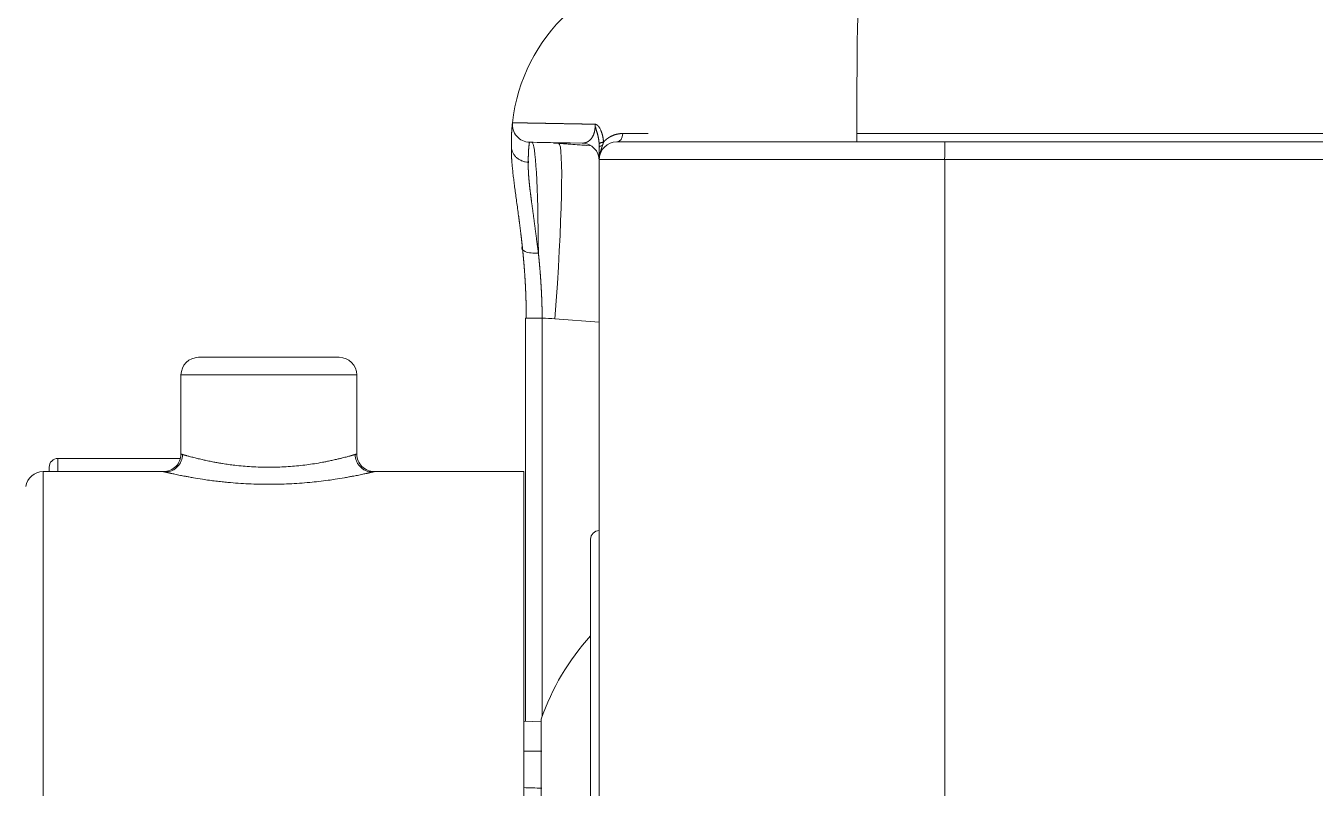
# Model space of a CAD drawing. Extents: x 4791 to 7950, y -873 to 2082.
# Drawn here: x 6591.1 to 6664.5, y 275.4 to 318.7 of the extents above; entities that cross this region are included whole.
import ezdxf

# ---------------------------------------------------------------- set-up
doc = ezdxf.new("R2010")
doc.units = 0
doc.header["$LTSCALE"] = 3
doc.header["$MEASUREMENT"] = 0
doc.layers.add('1', color=7, linetype='CONTINUOUS', true_color=0xffffff)

msp = doc.modelspace()

# ---------------------------------------------------------------- linework, layer by layer
at = {"layer": '1', "color": 7, "linetype": 'Continuous', "lineweight": 13}
for p, q in [((6625.103, 312.588), (6626.54, 312.588)), ((6638.413, 312.588), (6724.77, 312.588)), ((6643.413, 311.111), (6623.762, 311.111)), ((6643.413, 311.111), (6643.413, 233.111)), ((6724.744, 311.111), (6643.413, 311.111)), ((6620.512, 302.087), (6619.565, 302.087)), ((6620.512, 302.087), (6620.512, 279.428)), ((6623.762, 301.86), (6621.237, 302.048)), ((6609.962, 298.861), (6599.962, 298.861)), ((6592.962, 293.361), (6592.962, 294.111)), ((6592.121, 246.861), (6592.121, 293.361))]:
    msp.add_line(p, q, dxfattribs=at)
at = {"layer": '1', "color": 7, "linetype": 'Continuous', "lineweight": 18}
for p, q in [((6618.762, 312.111), (6618.762, 311.539)), ((6623.302, 311.883), (6621.458, 312.02)), ((6624.762, 312.111), (6643.43, 312.111)), ((6643.43, 312.111), (6724.762, 312.111)), ((6623.762, 233.111), (6623.762, 311.111)), ((6619.565, 302.087), (6619.565, 279.161)), ((6608.962, 299.861), (6600.962, 299.861)), ((6599.962, 294.361), (6599.962, 298.861)), ((6609.962, 294.361), (6609.962, 298.861)), ((6592.462, 293.611), (6592.462, 293.361)), ((6599.93, 294.111), (6592.962, 294.111)), ((6598.962, 293.361), (6592.121, 293.361)), ((6619.462, 293.361), (6610.962, 293.361)), ((6619.462, 293.361), (6619.462, 246.861)), ((6623.262, 289.511), (6623.262, 250.711)), ((6620.462, 279.138), (6619.462, 279.164)), ((6620.462, 279.285), (6620.462, 276.598)), ((6620.462, 276.598), (6620.462, 260.938))]:
    msp.add_line(p, q, dxfattribs=at)
for centre, radius, start, end in [((6628.762, 312.111), 10, 92.28615, 173.73746), ((6619.815, 313.093), 1, 173.73746, 269), ((6622.762, 311.041), 1, 0, 89), ((6624.762, 311.111), 1, 90, 180), ((6600.962, 298.861), 1, 90, 180), ((6608.962, 298.861), 1, 0, 90), ((6598.962, 294.361), 1, 269.99935, 0.00027), ((6610.962, 294.361), 1, 179.99968, 270.00073), ((6592.962, 293.611), 0.5, 90, 180), ((6592.121, 292.361), 1, 90, 171.46965), ((6623.762, 289.511), 0.5, 90, 180), ((6633.401, 274.828), 13.686, 137.80888, 160.99642)]:
    msp.add_arc(centre, radius, start, end, dxfattribs=at)
at = {"layer": '1', "color": 7, "linetype": 'Continuous', "lineweight": 13}
for centre, major_axis, ratio, start_param, end_param in [((6638.587, 312.111), (0, -10), 0.017452, 3.181493, 4.664752), ((6638.404, 312.611), (0, -0.5), 0.017452, 0, 1.523159), ((6619.745, 302.093), (0.175, 9.998), 0.052328, 5.092022, 6.283185), ((6620.714, 302.048), (0.744, 9.972), 0.052191, 4.716284, 6.283185), ((6643.43, 311.111), (0, 1), 0.017452, 0, 1.570796), ((6620.351, 306.159), (0.995, 0.1), 0.36388, 2.873058, 4.62064), ((6619.972, 285.095), (17, 0), 1, 1.496299, 1.539014)]:
    msp.add_ellipse(centre, major_axis=major_axis, ratio=ratio, start_param=start_param, end_param=end_param, dxfattribs=at)
at = {"layer": '1', "color": 7, "linetype": 'Continuous', "lineweight": 18}
for centre, major_axis, ratio, start_param, end_param in [((6624.762, 312.611), (0, 0.5), 0.683324, 3.141593, 4.664752), ((7142.052, 275.973), (-520.91, 36.072), 0.000187, 6.199212, 6.318019)]:
    msp.add_ellipse(centre, major_axis=major_axis, ratio=ratio, start_param=start_param, end_param=end_param, dxfattribs=at)
for points, knots in [([(6618.766, 311.819), (6618.766, 311.827), (6618.765, 311.844), (6618.765, 311.87), (6618.764, 311.895), (6618.764, 311.92), (6618.763, 311.945), (6618.763, 311.97), (6618.762, 311.994), (6618.762, 312.018), (6618.762, 312.042), (6618.762, 312.066), (6618.762, 312.089), (6618.762, 312.112), (6618.762, 312.135), (6618.762, 312.158), (6618.762, 312.18), (6618.762, 312.202), (6618.762, 312.224), (6618.763, 312.246), (6618.763, 312.267), (6618.763, 312.288), (6618.764, 312.309), (6618.764, 312.33), (6618.765, 312.35), (6618.765, 312.371), (6618.766, 312.391), (6618.766, 312.41), (6618.767, 312.43), (6618.767, 312.449), (6618.768, 312.468), (6618.769, 312.487), (6618.769, 312.505), (6618.77, 312.523), (6618.771, 312.541), (6618.772, 312.559), (6618.773, 312.577), (6618.773, 312.594), (6618.774, 312.611), (6618.775, 312.628), (6618.776, 312.645), (6618.777, 312.661), (6618.778, 312.677), (6618.779, 312.693), (6618.78, 312.708), (6618.78, 312.724), (6618.781, 312.739), (6618.782, 312.754), (6618.783, 312.768), (6618.784, 312.783), (6618.785, 312.797), (6618.786, 312.811), (6618.787, 312.824), (6618.788, 312.838), (6618.789, 312.851), (6618.79, 312.864), (6618.791, 312.876), (6618.792, 312.889), (6618.793, 312.901), (6618.794, 312.913), (6618.795, 312.925), (6618.796, 312.936), (6618.797, 312.947), (6618.798, 312.958), (6618.799, 312.969), (6618.799, 312.98), (6618.8, 312.99), (6618.801, 313), (6618.802, 313.01), (6618.803, 313.019), (6618.804, 313.028), (6618.805, 313.037), (6618.806, 313.046), (6618.806, 313.055), (6618.807, 313.063), (6618.808, 313.071), (6618.809, 313.079), (6618.809, 313.087), (6618.81, 313.094), (6618.811, 313.101), (6618.811, 313.108), (6618.812, 313.115), (6618.813, 313.121), (6618.813, 313.127), (6618.814, 313.133), (6618.815, 313.139), (6618.815, 313.144), (6618.816, 313.149), (6618.816, 313.154), (6618.817, 313.159), (6618.817, 313.163), (6618.818, 313.168), (6618.818, 313.171), (6618.818, 313.175), (6618.819, 313.178), (6618.819, 313.18), (6618.819, 313.181)], [0, 0, 0, 0, 0.011043, 0.02207, 0.033082, 0.044079, 0.055061, 0.066029, 0.076981, 0.08792, 0.098845, 0.109756, 0.120653, 0.131538, 0.142409, 0.153267, 0.164113, 0.174947, 0.185769, 0.196579, 0.207378, 0.218165, 0.228941, 0.239706, 0.250461, 0.261206, 0.271941, 0.282666, 0.293381, 0.304087, 0.314785, 0.325473, 0.336153, 0.346825, 0.357489, 0.368145, 0.378794, 0.389435, 0.40007, 0.410698, 0.421319, 0.431935, 0.442544, 0.453148, 0.463747, 0.474341, 0.484929, 0.495513, 0.506093, 0.516669, 0.527241, 0.53781, 0.548375, 0.558938, 0.569497, 0.580055, 0.59061, 0.601163, 0.611715, 0.622265, 0.632814, 0.643362, 0.65391, 0.664458, 0.675005, 0.685553, 0.696101, 0.70665, 0.7172, 0.727751, 0.738304, 0.748859, 0.759416, 0.769975, 0.780537, 0.791102, 0.80167, 0.812242, 0.822817, 0.833396, 0.843979, 0.854567, 0.86516, 0.875758, 0.886361, 0.896969, 0.907584, 0.918204, 0.928831, 0.939465, 0.950105, 0.960752, 0.971407, 0.98207, 0.99274, 1, 1, 1, 1]), ([(6622.779, 312.041), (6622.784, 312.041), (6622.793, 312.041), (6622.807, 312.041), (6622.82, 312.042), (6622.834, 312.043), (6622.847, 312.044), (6622.86, 312.045), (6622.873, 312.046), (6622.885, 312.048), (6622.898, 312.05), (6622.91, 312.052), (6622.923, 312.055), (6622.935, 312.057), (6622.947, 312.06), (6622.959, 312.063), (6622.97, 312.066), (6622.982, 312.07), (6622.993, 312.074), (6623.004, 312.077), (6623.015, 312.081), (6623.026, 312.085), (6623.037, 312.09), (6623.047, 312.094), (6623.058, 312.099), (6623.068, 312.104), (6623.078, 312.108), (6623.088, 312.113), (6623.097, 312.118), (6623.107, 312.123), (6623.116, 312.129), (6623.125, 312.134), (6623.134, 312.139), (6623.143, 312.145), (6623.151, 312.15), (6623.159, 312.156), (6623.167, 312.162), (6623.175, 312.167), (6623.183, 312.173), (6623.19, 312.179), (6623.197, 312.184), (6623.212, 312.196), (6623.233, 312.214), (6623.26, 312.241), (6623.286, 312.269), (6623.31, 312.299), (6623.333, 312.33), (6623.355, 312.362), (6623.376, 312.395), (6623.395, 312.43), (6623.409, 312.459), (6623.42, 312.481), (6623.427, 312.498), (6623.434, 312.514), (6623.44, 312.531), (6623.447, 312.547), (6623.453, 312.564), (6623.458, 312.582), (6623.464, 312.599), (6623.469, 312.617), (6623.474, 312.635), (6623.479, 312.653), (6623.484, 312.671), (6623.488, 312.689), (6623.492, 312.708), (6623.496, 312.726), (6623.5, 312.745), (6623.503, 312.764), (6623.507, 312.782), (6623.51, 312.801), (6623.512, 312.82), (6623.515, 312.84), (6623.517, 312.859), (6623.519, 312.878), (6623.521, 312.897), (6623.522, 312.916), (6623.523, 312.935), (6623.524, 312.955), (6623.525, 312.974), (6623.525, 312.993), (6623.526, 313.012), (6623.526, 313.031), (6623.525, 313.05), (6623.525, 313.069), (6623.524, 313.088), (6623.523, 313.1), (6623.522, 313.106)], [0, 0, 0, 0, 0.0167, 0.033193, 0.049478, 0.065556, 0.081424, 0.097082, 0.112529, 0.127765, 0.142788, 0.157598, 0.172194, 0.186575, 0.200741, 0.21469, 0.228421, 0.241935, 0.25523, 0.268305, 0.281159, 0.293793, 0.306205, 0.318394, 0.33036, 0.342101, 0.353618, 0.36491, 0.375976, 0.386815, 0.397427, 0.407812, 0.417968, 0.427895, 0.437592, 0.44706, 0.456298, 0.465304, 0.47408, 0.482624, 0.490936, 0.499015, 0.532147, 0.563942, 0.594399, 0.623514, 0.651288, 0.677723, 0.702823, 0.726596, 0.749053, 0.75867, 0.7681, 0.777346, 0.786409, 0.795292, 0.803997, 0.812527, 0.820885, 0.829074, 0.837097, 0.844959, 0.852661, 0.86021, 0.867609, 0.874863, 0.881978, 0.888957, 0.895808, 0.902537, 0.909149, 0.915653, 0.922054, 0.928362, 0.934583, 0.940728, 0.946803, 0.952819, 0.958785, 0.964712, 0.970608, 0.976484, 0.982351, 0.988219, 0.994099, 1, 1, 1, 1]), ([(6623.753, 312.009), (6623.753, 312.012), (6623.753, 312.018), (6623.752, 312.03), (6623.751, 312.045), (6623.749, 312.064), (6623.747, 312.086), (6623.744, 312.112), (6623.741, 312.14), (6623.737, 312.172), (6623.732, 312.207), (6623.727, 312.244), (6623.721, 312.284), (6623.713, 312.327), (6623.705, 312.371), (6623.695, 312.417), (6623.685, 312.465), (6623.673, 312.514), (6623.661, 312.557), (6623.651, 312.593), (6623.643, 312.621), (6623.635, 312.647), (6623.628, 312.673), (6623.62, 312.697), (6623.613, 312.719), (6623.606, 312.741), (6623.6, 312.762), (6623.594, 312.781), (6623.588, 312.8), (6623.582, 312.817), (6623.574, 312.844), (6623.564, 312.881), (6623.552, 312.926), (6623.54, 312.978), (6623.531, 313.026), (6623.526, 313.066), (6623.524, 313.086), (6623.523, 313.096), (6623.523, 313.101), (6623.523, 313.104), (6623.523, 313.106), (6623.522, 313.106)], [0, 0, 0, 0, 0.007378, 0.017987, 0.031785, 0.048714, 0.068704, 0.091666, 0.117497, 0.146075, 0.177265, 0.210911, 0.246843, 0.284876, 0.324814, 0.36645, 0.409575, 0.453982, 0.499474, 0.526636, 0.552471, 0.577043, 0.600414, 0.622643, 0.643787, 0.663899, 0.683028, 0.701221, 0.718523, 0.734975, 0.750615, 0.794695, 0.836124, 0.875522, 0.937753, 0.968863, 0.984427, 0.992212, 0.996106, 0.998053, 1, 1, 1, 1]), ([(6623.523, 313.116), (6623.525, 313.116), (6623.529, 313.115), (6623.535, 313.115), (6623.541, 313.114), (6623.547, 313.113), (6623.553, 313.112), (6623.559, 313.11), (6623.565, 313.108), (6623.57, 313.107), (6623.576, 313.104), (6623.582, 313.102), (6623.588, 313.099), (6623.594, 313.096), (6623.6, 313.093), (6623.606, 313.09), (6623.612, 313.086), (6623.618, 313.083), (6623.624, 313.079), (6623.63, 313.074), (6623.637, 313.07), (6623.643, 313.065), (6623.649, 313.06), (6623.655, 313.055), (6623.661, 313.05), (6623.667, 313.044), (6623.673, 313.038), (6623.679, 313.032), (6623.685, 313.026), (6623.692, 313.019), (6623.698, 313.012), (6623.704, 313.005), (6623.723, 312.984), (6623.752, 312.945), (6623.791, 312.885), (6623.826, 312.82), (6623.852, 312.762), (6623.871, 312.716), (6623.883, 312.683), (6623.895, 312.649), (6623.906, 312.615), (6623.917, 312.58), (6623.927, 312.544), (6623.937, 312.508), (6623.946, 312.47), (6623.955, 312.433), (6623.963, 312.394), (6623.971, 312.355), (6623.978, 312.315), (6623.985, 312.274), (6623.991, 312.233), (6623.996, 312.191), (6624.002, 312.148), (6624.005, 312.119), (6624.006, 312.105)], [0, 0, 0, 0, 0.006653, 0.013341, 0.020068, 0.026838, 0.033656, 0.040526, 0.04745, 0.054433, 0.061479, 0.068591, 0.075773, 0.083027, 0.090358, 0.097768, 0.105261, 0.112839, 0.120505, 0.128262, 0.136113, 0.144061, 0.152107, 0.160254, 0.168505, 0.176861, 0.185326, 0.1939, 0.202586, 0.211386, 0.220301, 0.229334, 0.238486, 0.301985, 0.365475, 0.429432, 0.494318, 0.522631, 0.551009, 0.579475, 0.608055, 0.636772, 0.665648, 0.694706, 0.723969, 0.753459, 0.783197, 0.813204, 0.843501, 0.874107, 0.905042, 0.936323, 0.96797, 1, 1, 1, 1]), ([(6619.726, 310.955), (6619.669, 310.957), (6619.611, 310.964), (6619.493, 310.987), (6619.433, 311.004), (6619.317, 311.048), (6619.26, 311.076), (6619.152, 311.141), (6619.101, 311.178), (6619.008, 311.261), (6618.967, 311.307), (6618.895, 311.404), (6618.865, 311.455), (6618.816, 311.558), (6618.798, 311.611), (6618.774, 311.716), (6618.767, 311.768), (6618.766, 311.819)], [0, 0, 0, 0, 0.125, 0.125, 0.25, 0.25, 0.375, 0.375, 0.5, 0.5, 0.625, 0.625, 0.75, 0.75, 0.875, 0.875, 1, 1, 1, 1]), ([(6619.789, 312.075), (6619.789, 312.073), (6619.788, 312.068), (6619.785, 312.059), (6619.783, 312.047), (6619.78, 312.031), (6619.777, 312.013), (6619.774, 311.991), (6619.77, 311.964), (6619.766, 311.933), (6619.762, 311.896), (6619.757, 311.854), (6619.752, 311.812), (6619.749, 311.772), (6619.745, 311.737), (6619.743, 311.701), (6619.74, 311.664), (6619.737, 311.626), (6619.735, 311.587), (6619.733, 311.547), (6619.731, 311.507), (6619.73, 311.466), (6619.728, 311.424), (6619.727, 311.382), (6619.726, 311.34), (6619.725, 311.297), (6619.724, 311.255), (6619.724, 311.212), (6619.724, 311.169), (6619.724, 311.126), (6619.724, 311.083), (6619.724, 311.04), (6619.725, 310.998), (6619.726, 310.969), (6619.726, 310.955)], [0, 0, 0, 0, 0.024044, 0.054151, 0.086546, 0.12123, 0.158201, 0.197461, 0.239009, 0.282844, 0.328968, 0.37738, 0.42808, 0.460785, 0.492943, 0.524554, 0.555617, 0.586132, 0.6161, 0.64552, 0.674394, 0.70272, 0.730499, 0.757731, 0.784417, 0.810555, 0.836148, 0.861193, 0.885693, 0.909646, 0.933053, 0.955914, 0.97823, 1, 1, 1, 1]), ([(6623.762, 311.803), (6623.762, 311.803), (6623.762, 311.803), (6623.762, 311.805), (6623.762, 311.807), (6623.762, 311.81), (6623.762, 311.818), (6623.762, 311.828), (6623.761, 311.849), (6623.761, 311.874), (6623.759, 311.908), (6623.758, 311.941), (6623.756, 311.975), (6623.754, 311.998), (6623.753, 312.009)], [0, 0, 0, 0, 0.002792, 0.009629, 0.020513, 0.03544, 0.0544, 0.130701, 0.184334, 0.355197, 0.496181, 0.667301, 0.835174, 1, 1, 1, 1]), ([(6623.762, 311.163), (6623.762, 311.169), (6623.762, 311.175), (6623.762, 311.225), (6623.762, 311.277), (6623.762, 311.452), (6623.762, 311.592), (6623.762, 311.757), (6623.762, 311.779), (6623.762, 311.801)], [0, 0, 0, 0, 0.041326, 0.041326, 0.317473, 0.317473, 0.910413, 0.910413, 1, 1, 1, 1]), ([(6623.948, 311.922), (6623.945, 311.915), (6623.94, 311.901), (6623.933, 311.88), (6623.926, 311.859), (6623.919, 311.839), (6623.912, 311.818), (6623.905, 311.798), (6623.898, 311.777), (6623.891, 311.757), (6623.885, 311.737), (6623.879, 311.717), (6623.873, 311.697), (6623.867, 311.678), (6623.861, 311.658), (6623.855, 311.639), (6623.85, 311.62), (6623.844, 311.601), (6623.839, 311.582), (6623.834, 311.564), (6623.829, 311.545), (6623.823, 311.521), (6623.816, 311.492), (6623.808, 311.459), (6623.801, 311.427), (6623.794, 311.397), (6623.788, 311.368), (6623.783, 311.34), (6623.779, 311.313), (6623.775, 311.288), (6623.772, 311.263), (6623.769, 311.24), (6623.767, 311.225), (6623.767, 311.217)], [0, 0, 0, 0, 0.031423, 0.06256, 0.093407, 0.12396, 0.154216, 0.184172, 0.213825, 0.243175, 0.27222, 0.300958, 0.329391, 0.357518, 0.385339, 0.412857, 0.440072, 0.466988, 0.493606, 0.51993, 0.545964, 0.571711, 0.620536, 0.667046, 0.711368, 0.753621, 0.793918, 0.832364, 0.869057, 0.904088, 0.937538, 0.969485, 1, 1, 1, 1]), ([(6619.382, 306.159), (6619.38, 306.174), (6619.377, 306.205), (6619.372, 306.25), (6619.368, 306.296), (6619.363, 306.341), (6619.358, 306.386), (6619.353, 306.431), (6619.348, 306.476), (6619.343, 306.521), (6619.338, 306.566), (6619.332, 306.611), (6619.327, 306.655), (6619.322, 306.7), (6619.317, 306.744), (6619.312, 306.789), (6619.307, 306.833), (6619.301, 306.877), (6619.296, 306.922), (6619.291, 306.966), (6619.285, 307.01), (6619.28, 307.053), (6619.275, 307.097), (6619.269, 307.141), (6619.264, 307.184), (6619.258, 307.228), (6619.253, 307.271), (6619.248, 307.315), (6619.242, 307.358), (6619.237, 307.401), (6619.231, 307.444), (6619.226, 307.487), (6619.22, 307.53), (6619.215, 307.573), (6619.209, 307.615), (6619.203, 307.658), (6619.198, 307.701), (6619.192, 307.743), (6619.187, 307.785), (6619.181, 307.828), (6619.175, 307.87), (6619.153, 308.036), (6619.115, 308.321), (6619.06, 308.716), (6619.008, 309.099), (6618.958, 309.467), (6618.912, 309.821), (6618.87, 310.159), (6618.834, 310.481), (6618.812, 310.705), (6618.8, 310.843), (6618.795, 310.902), (6618.79, 310.96), (6618.786, 311.018), (6618.782, 311.074), (6618.778, 311.13), (6618.775, 311.185), (6618.773, 311.229), (6618.772, 311.254), (6618.771, 311.262)], [0, 0, 0, 0, 0.007264, 0.014528, 0.021793, 0.029058, 0.036324, 0.043591, 0.050858, 0.058127, 0.065398, 0.072669, 0.079943, 0.087218, 0.094495, 0.101774, 0.109056, 0.116339, 0.123626, 0.130915, 0.138207, 0.145502, 0.1528, 0.160101, 0.167406, 0.174715, 0.182027, 0.189344, 0.196664, 0.203989, 0.211318, 0.218651, 0.225989, 0.233333, 0.240681, 0.248034, 0.255392, 0.262756, 0.270126, 0.277501, 0.284882, 0.29227, 0.364962, 0.437695, 0.510609, 0.583843, 0.656921, 0.729873, 0.802836, 0.875947, 0.890722, 0.905484, 0.920234, 0.934972, 0.9497, 0.96442, 0.979131, 0.993836, 1, 1, 1, 1]), ([(6623.767, 311.216), (6623.766, 311.208), (6623.765, 311.199), (6623.764, 311.182), (6623.763, 311.174), (6623.763, 311.156), (6623.762, 311.148), (6623.762, 311.137), (6623.762, 311.135), (6623.762, 311.132), (6623.762, 311.131), (6623.762, 311.129), (6623.762, 311.123), (6623.762, 311.118), (6623.762, 311.114)], [0, 0, 0, 0, 0.25, 0.25, 0.5, 0.5, 0.75, 0.75, 0.8125, 0.8125, 0.84375, 0.84375, 0.875, 1, 1, 1, 1]), ([(6619.726, 310.955), (6619.726, 310.948), (6619.725, 310.933), (6619.724, 310.911), (6619.723, 310.889), (6619.723, 310.867), (6619.722, 310.844), (6619.721, 310.82), (6619.721, 310.797), (6619.721, 310.773), (6619.721, 310.749), (6619.721, 310.724), (6619.721, 310.7), (6619.721, 310.675), (6619.721, 310.649), (6619.722, 310.623), (6619.722, 310.597), (6619.723, 310.571), (6619.724, 310.544), (6619.725, 310.517), (6619.726, 310.49), (6619.727, 310.462), (6619.728, 310.434), (6619.729, 310.406), (6619.731, 310.377), (6619.733, 310.348), (6619.734, 310.318), (6619.736, 310.288), (6619.738, 310.258), (6619.74, 310.228), (6619.742, 310.197), (6619.744, 310.166), (6619.747, 310.134), (6619.749, 310.102), (6619.752, 310.07), (6619.755, 310.037), (6619.757, 310.004), (6619.76, 309.971), (6619.763, 309.937), (6619.766, 309.903), (6619.77, 309.868), (6619.773, 309.833), (6619.777, 309.798), (6619.78, 309.762), (6619.784, 309.726), (6619.788, 309.69), (6619.792, 309.653), (6619.796, 309.616), (6619.8, 309.578), (6619.804, 309.54), (6619.808, 309.502), (6619.813, 309.463), (6619.817, 309.424), (6619.822, 309.384), (6619.827, 309.345), (6619.832, 309.304), (6619.837, 309.263), (6619.842, 309.222), (6619.847, 309.181), (6619.852, 309.139), (6619.858, 309.096), (6619.863, 309.054), (6619.869, 309.01), (6619.874, 308.967), (6619.88, 308.923), (6619.886, 308.878), (6619.892, 308.834), (6619.9, 308.779), (6619.909, 308.713), (6619.919, 308.636), (6619.929, 308.559), (6619.94, 308.482), (6619.95, 308.403), (6619.961, 308.324), (6619.972, 308.245), (6619.982, 308.164), (6619.993, 308.084), (6620.004, 308.002), (6620.015, 307.92), (6620.026, 307.837), (6620.037, 307.754), (6620.048, 307.67), (6620.059, 307.586), (6620.071, 307.5), (6620.082, 307.415), (6620.093, 307.329), (6620.105, 307.242), (6620.116, 307.155), (6620.128, 307.067), (6620.139, 306.979), (6620.151, 306.89), (6620.163, 306.801), (6620.175, 306.711), (6620.186, 306.621), (6620.198, 306.53), (6620.21, 306.439), (6620.222, 306.348), (6620.235, 306.256), (6620.247, 306.163), (6620.259, 306.07), (6620.271, 305.977), (6620.284, 305.884), (6620.292, 305.821), (6620.296, 305.789)], [0, 0, 0, 0, 0.006568, 0.013166, 0.019793, 0.026451, 0.033139, 0.039857, 0.046605, 0.053383, 0.060191, 0.06703, 0.073899, 0.080798, 0.087728, 0.094688, 0.101679, 0.1087, 0.115752, 0.122834, 0.129948, 0.137091, 0.144266, 0.151471, 0.158708, 0.165975, 0.173273, 0.180601, 0.187961, 0.195352, 0.202774, 0.210227, 0.217711, 0.225226, 0.232773, 0.240351, 0.24796, 0.2556, 0.263271, 0.270974, 0.278708, 0.286474, 0.294271, 0.3021, 0.30996, 0.317852, 0.325775, 0.33373, 0.341716, 0.349734, 0.357784, 0.365866, 0.373979, 0.382124, 0.390301, 0.398509, 0.40675, 0.415022, 0.423326, 0.431662, 0.44003, 0.44843, 0.456862, 0.465326, 0.473822, 0.482351, 0.490911, 0.499503, 0.513777, 0.528052, 0.542329, 0.556607, 0.570886, 0.585167, 0.599449, 0.613732, 0.628017, 0.642304, 0.656592, 0.670881, 0.685172, 0.699465, 0.713759, 0.728054, 0.742352, 0.756651, 0.770951, 0.785254, 0.799558, 0.813863, 0.828171, 0.84248, 0.85679, 0.871103, 0.885418, 0.899734, 0.914052, 0.928372, 0.942694, 0.957017, 0.971343, 0.985671, 1, 1, 1, 1]), ([(6619.607, 302.087), (6619.607, 302.103), (6619.607, 302.136), (6619.607, 302.186), (6619.607, 302.235), (6619.606, 302.284), (6619.606, 302.334), (6619.606, 302.383), (6619.605, 302.432), (6619.605, 302.481), (6619.604, 302.53), (6619.604, 302.579), (6619.603, 302.629), (6619.602, 302.678), (6619.601, 302.727), (6619.6, 302.775), (6619.599, 302.824), (6619.598, 302.873), (6619.597, 302.922), (6619.596, 302.971), (6619.595, 303.02), (6619.594, 303.069), (6619.592, 303.117), (6619.591, 303.166), (6619.589, 303.215), (6619.588, 303.263), (6619.586, 303.312), (6619.584, 303.36), (6619.583, 303.409), (6619.581, 303.457), (6619.579, 303.506), (6619.577, 303.554), (6619.575, 303.602), (6619.573, 303.651), (6619.571, 303.699), (6619.569, 303.747), (6619.566, 303.795), (6619.564, 303.844), (6619.562, 303.892), (6619.559, 303.94), (6619.557, 303.988), (6619.554, 304.036), (6619.552, 304.084), (6619.549, 304.132), (6619.546, 304.18), (6619.543, 304.228), (6619.54, 304.275), (6619.537, 304.323), (6619.535, 304.371), (6619.531, 304.419), (6619.528, 304.466), (6619.525, 304.514), (6619.522, 304.562), (6619.519, 304.609), (6619.515, 304.657), (6619.512, 304.704), (6619.509, 304.752), (6619.505, 304.799), (6619.502, 304.847), (6619.498, 304.894), (6619.494, 304.941), (6619.491, 304.989), (6619.487, 305.036), (6619.483, 305.083), (6619.479, 305.13), (6619.475, 305.177), (6619.471, 305.225), (6619.467, 305.272), (6619.463, 305.319), (6619.459, 305.366), (6619.455, 305.413), (6619.451, 305.46), (6619.446, 305.506), (6619.442, 305.553), (6619.438, 305.6), (6619.433, 305.647), (6619.429, 305.694), (6619.424, 305.74), (6619.42, 305.787), (6619.415, 305.834), (6619.411, 305.88), (6619.406, 305.927), (6619.401, 305.973), (6619.397, 306.02), (6619.392, 306.066), (6619.387, 306.113), (6619.384, 306.144), (6619.382, 306.159)], [0, 0, 0, 0, 0.011807, 0.023605, 0.035395, 0.047177, 0.058952, 0.070719, 0.082479, 0.094232, 0.105979, 0.117719, 0.129454, 0.141183, 0.152906, 0.164624, 0.176337, 0.188045, 0.199749, 0.211449, 0.223145, 0.234837, 0.246526, 0.258212, 0.269895, 0.281575, 0.293254, 0.30493, 0.316605, 0.328278, 0.33995, 0.351621, 0.363291, 0.374961, 0.386631, 0.398301, 0.409972, 0.421643, 0.433315, 0.444989, 0.456664, 0.468341, 0.48002, 0.491701, 0.503385, 0.515072, 0.526762, 0.538455, 0.550152, 0.561853, 0.573559, 0.585268, 0.596983, 0.608702, 0.620427, 0.632158, 0.643894, 0.655636, 0.667385, 0.67914, 0.690903, 0.702672, 0.714449, 0.726234, 0.738026, 0.749827, 0.761636, 0.773454, 0.785281, 0.797117, 0.808963, 0.820819, 0.832684, 0.84456, 0.856447, 0.868344, 0.880252, 0.892172, 0.904103, 0.916046, 0.928001, 0.939969, 0.951949, 0.963942, 0.975948, 0.987967, 1, 1, 1, 1]), ([(6600.051, 294.335), (6600.049, 294.204), (6600.012, 294.015), (6599.889, 293.78), (6599.759, 293.62), (6599.599, 293.49), (6599.367, 293.371), (6599.181, 293.336), (6599.052, 293.336)], [0, 0, 0, 0, 0.239669, 0.368712, 0.50046, 0.632141, 0.76099, 1, 1, 1, 1]), ([(6599.962, 294.361), (6599.962, 294.361), (6599.962, 294.361), (6599.962, 294.361), (6599.963, 294.361), (6599.964, 294.361), (6599.965, 294.36), (6599.966, 294.36), (6599.968, 294.359), (6599.97, 294.359), (6599.972, 294.358), (6599.975, 294.357), (6599.977, 294.357), (6599.98, 294.356), (6599.984, 294.355), (6599.987, 294.354), (6599.991, 294.353), (6599.995, 294.351), (6599.999, 294.35), (6600.004, 294.349), (6600.009, 294.347), (6600.014, 294.346), (6600.02, 294.344), (6600.025, 294.342), (6600.031, 294.34), (6600.038, 294.339), (6600.044, 294.337), (6600.049, 294.335), (6600.051, 294.335), (6600.051, 294.335)], [0, 0, 0, 0, 0.037496, 0.075066, 0.112712, 0.150433, 0.188228, 0.2261, 0.264047, 0.30207, 0.340168, 0.378343, 0.416595, 0.454923, 0.493327, 0.531808, 0.570367, 0.609002, 0.647715, 0.686506, 0.725374, 0.76432, 0.803344, 0.842447, 0.881627, 0.920886, 0.960224, 0.999641, 1, 1, 1, 1]), ([(6610.871, 293.336), (6610.743, 293.336), (6610.557, 293.371), (6610.324, 293.49), (6610.164, 293.62), (6610.034, 293.78), (6609.912, 294.015), (6609.874, 294.204), (6609.872, 294.335)], [0, 0, 0, 0, 0.23901, 0.367859, 0.49954, 0.631288, 0.760331, 1, 1, 1, 1]), ([(6610.854, 293.336), (6610.856, 293.337), (6610.863, 293.338), (6610.875, 293.341), (6610.888, 293.344), (6610.9, 293.347), (6610.911, 293.35), (6610.921, 293.352), (6610.93, 293.354), (6610.937, 293.356), (6610.944, 293.357), (6610.949, 293.359), (6610.954, 293.36), (6610.957, 293.36), (6610.96, 293.361), (6610.961, 293.361), (6610.962, 293.361), (6610.962, 293.361)], [0, 0, 0, 0, 0.031774, 0.103453, 0.174748, 0.245658, 0.316183, 0.386321, 0.456072, 0.525434, 0.594406, 0.662988, 0.731178, 0.798975, 0.866378, 0.933387, 1, 1, 1, 1])]:
    msp.add_open_spline(points, degree=3, knots=knots, dxfattribs=at)
at = {"layer": '1', "color": 7, "linetype": 'Continuous', "lineweight": 13}
for points, knots in [([(6618.821, 313.202), (6618.821, 313.202), (6618.821, 313.202), (6618.822, 313.202), (6618.823, 313.202), (6618.823, 313.202), (6618.825, 313.202), (6618.826, 313.202), (6618.828, 313.202), (6618.83, 313.202), (6618.832, 313.202), (6618.835, 313.202), (6618.837, 313.202), (6618.841, 313.202), (6618.844, 313.202), (6618.848, 313.202), (6618.851, 313.202), (6618.856, 313.202), (6618.86, 313.202), (6618.865, 313.201), (6618.87, 313.201), (6618.875, 313.201), (6618.88, 313.201), (6618.886, 313.201), (6618.892, 313.201), (6618.899, 313.201), (6618.905, 313.201), (6618.912, 313.201), (6618.919, 313.2), (6618.927, 313.2), (6618.934, 313.2), (6618.942, 313.2), (6618.951, 313.2), (6618.959, 313.2), (6618.968, 313.199), (6618.977, 313.199), (6618.986, 313.199), (6618.996, 313.199), (6619.006, 313.199), (6619.016, 313.199), (6619.027, 313.198), (6619.037, 313.198), (6619.048, 313.198), (6619.06, 313.198), (6619.071, 313.198), (6619.083, 313.197), (6619.095, 313.197), (6619.108, 313.197), (6619.12, 313.197), (6619.133, 313.196), (6619.146, 313.196), (6619.16, 313.196), (6619.174, 313.196), (6619.188, 313.195), (6619.202, 313.195), (6619.217, 313.195), (6619.232, 313.195), (6619.247, 313.194), (6619.263, 313.194), (6619.278, 313.194), (6619.294, 313.193), (6619.311, 313.193), (6619.327, 313.193), (6619.344, 313.192), (6619.361, 313.192), (6619.379, 313.192), (6619.397, 313.191), (6619.415, 313.191), (6619.433, 313.191), (6619.452, 313.19), (6619.47, 313.19), (6619.49, 313.19), (6619.509, 313.189), (6619.529, 313.189), (6619.549, 313.189), (6619.569, 313.188), (6619.59, 313.188), (6619.61, 313.187), (6619.632, 313.187), (6619.653, 313.187), (6619.675, 313.186), (6619.697, 313.186), (6619.719, 313.185), (6619.742, 313.185), (6619.764, 313.185), (6619.788, 313.184), (6619.811, 313.184), (6619.835, 313.183), (6619.859, 313.183), (6619.883, 313.182), (6619.907, 313.182), (6619.932, 313.182), (6619.957, 313.181), (6619.983, 313.181), (6620.009, 313.18), (6620.035, 313.18), (6620.061, 313.179), (6620.087, 313.179), (6620.114, 313.178), (6620.141, 313.178), (6620.169, 313.177), (6620.196, 313.177), (6620.224, 313.176), (6620.253, 313.176), (6620.281, 313.175), (6620.31, 313.175), (6620.339, 313.174), (6620.368, 313.174), (6620.398, 313.173), (6620.428, 313.172), (6620.458, 313.172), (6620.489, 313.171), (6620.52, 313.171), (6620.551, 313.17), (6620.582, 313.17), (6620.614, 313.169), (6620.646, 313.168), (6620.678, 313.168), (6620.71, 313.167), (6620.743, 313.167), (6620.776, 313.166), (6620.81, 313.165), (6620.843, 313.165), (6620.877, 313.164), (6620.911, 313.164), (6620.946, 313.163), (6620.981, 313.162), (6621.016, 313.162), (6621.051, 313.161), (6621.087, 313.16), (6621.122, 313.16), (6621.159, 313.159), (6621.195, 313.158), (6621.232, 313.158), (6621.269, 313.157), (6621.306, 313.156), (6621.344, 313.156), (6621.382, 313.155), (6621.42, 313.154), (6621.458, 313.154), (6621.497, 313.153), (6621.536, 313.152), (6621.575, 313.151), (6621.615, 313.151), (6621.654, 313.15), (6621.695, 313.149), (6621.735, 313.148), (6621.776, 313.148), (6621.817, 313.147), (6621.858, 313.146), (6621.899, 313.145), (6621.941, 313.145), (6621.983, 313.144), (6622.025, 313.143), (6622.068, 313.142), (6622.111, 313.142), (6622.154, 313.141), (6622.197, 313.14), (6622.241, 313.139), (6622.285, 313.138), (6622.329, 313.138), (6622.374, 313.137), (6622.419, 313.136), (6622.464, 313.135), (6622.509, 313.134), (6622.555, 313.133), (6622.6, 313.133), (6622.647, 313.132), (6622.693, 313.131), (6622.74, 313.13), (6622.787, 313.129), (6622.834, 313.128), (6622.881, 313.127), (6622.929, 313.127), (6622.977, 313.126), (6623.025, 313.125), (6623.074, 313.124), (6623.123, 313.123), (6623.172, 313.122), (6623.221, 313.121), (6623.271, 313.12), (6623.321, 313.119), (6623.371, 313.118), (6623.422, 313.117), (6623.472, 313.117), (6623.506, 313.116), (6623.523, 313.116)], [0, 0, 0, 0, 0.005205, 0.010412, 0.015621, 0.020833, 0.026048, 0.031265, 0.036484, 0.041706, 0.046931, 0.052158, 0.057387, 0.06262, 0.067854, 0.073091, 0.078331, 0.083573, 0.088818, 0.094065, 0.099314, 0.104566, 0.109821, 0.115078, 0.120338, 0.1256, 0.130865, 0.136132, 0.141402, 0.146674, 0.151949, 0.157226, 0.162506, 0.167788, 0.173073, 0.17836, 0.18365, 0.188942, 0.194237, 0.199534, 0.204834, 0.210137, 0.215442, 0.220749, 0.226059, 0.231371, 0.236686, 0.242004, 0.247324, 0.252646, 0.257971, 0.263299, 0.268629, 0.273961, 0.279296, 0.284634, 0.289974, 0.295316, 0.300662, 0.306009, 0.311359, 0.316712, 0.322067, 0.327425, 0.332785, 0.338148, 0.343513, 0.348881, 0.354251, 0.359624, 0.364999, 0.370377, 0.375757, 0.38114, 0.386526, 0.391913, 0.397304, 0.402697, 0.408092, 0.41349, 0.418891, 0.424294, 0.429699, 0.435107, 0.440518, 0.445931, 0.451347, 0.456765, 0.462185, 0.467609, 0.473034, 0.478463, 0.483893, 0.489327, 0.494762, 0.500201, 0.505642, 0.511085, 0.516531, 0.521979, 0.52743, 0.532884, 0.53834, 0.543798, 0.549259, 0.554723, 0.560189, 0.565657, 0.571128, 0.576602, 0.582078, 0.587557, 0.593038, 0.598522, 0.604008, 0.609497, 0.614988, 0.620482, 0.625979, 0.631477, 0.636979, 0.642483, 0.647989, 0.653498, 0.65901, 0.664524, 0.67004, 0.67556, 0.681081, 0.686605, 0.692132, 0.697661, 0.703193, 0.708727, 0.714264, 0.719804, 0.725345, 0.73089, 0.736437, 0.741986, 0.747538, 0.753093, 0.75865, 0.76421, 0.769772, 0.775336, 0.780903, 0.786473, 0.792045, 0.79762, 0.803198, 0.808777, 0.81436, 0.819945, 0.825532, 0.831122, 0.836715, 0.84231, 0.847907, 0.853507, 0.85911, 0.864715, 0.870323, 0.875933, 0.881546, 0.887161, 0.892779, 0.898399, 0.904022, 0.909648, 0.915276, 0.920906, 0.926539, 0.932175, 0.937813, 0.943454, 0.949097, 0.954743, 0.960391, 0.966042, 0.971695, 0.977351, 0.983009, 0.98867, 0.994334, 1, 1, 1, 1]), ([(6624.006, 312.105), (6624.01, 312.109), (6624.019, 312.118), (6624.031, 312.131), (6624.044, 312.144), (6624.056, 312.157), (6624.069, 312.17), (6624.082, 312.182), (6624.095, 312.195), (6624.108, 312.207), (6624.121, 312.219), (6624.135, 312.23), (6624.148, 312.242), (6624.162, 312.253), (6624.176, 312.265), (6624.19, 312.276), (6624.204, 312.286), (6624.218, 312.297), (6624.232, 312.308), (6624.246, 312.318), (6624.261, 312.328), (6624.276, 312.338), (6624.29, 312.348), (6624.305, 312.357), (6624.32, 312.367), (6624.336, 312.376), (6624.351, 312.385), (6624.366, 312.394), (6624.382, 312.403), (6624.397, 312.411), (6624.413, 312.419), (6624.429, 312.428), (6624.445, 312.436), (6624.461, 312.443), (6624.477, 312.451), (6624.494, 312.458), (6624.517, 312.468), (6624.546, 312.481), (6624.581, 312.494), (6624.617, 312.507), (6624.653, 312.519), (6624.689, 312.53), (6624.726, 312.54), (6624.763, 312.549), (6624.8, 312.557), (6624.837, 312.564), (6624.874, 312.571), (6624.912, 312.576), (6624.95, 312.58), (6624.988, 312.583), (6625.026, 312.586), (6625.064, 312.587), (6625.09, 312.588), (6625.103, 312.588)], [0, 0, 0, 0, 0.013674, 0.027357, 0.041052, 0.05476, 0.068482, 0.08222, 0.095975, 0.109749, 0.123543, 0.137358, 0.151196, 0.165059, 0.178947, 0.192862, 0.206806, 0.22078, 0.234785, 0.248823, 0.262895, 0.277002, 0.291146, 0.305328, 0.31955, 0.333812, 0.348116, 0.362463, 0.376854, 0.391292, 0.405776, 0.420309, 0.434891, 0.449524, 0.464209, 0.478947, 0.493739, 0.525253, 0.556732, 0.588186, 0.619628, 0.651069, 0.682519, 0.713991, 0.745494, 0.77704, 0.808641, 0.840307, 0.87205, 0.90388, 0.935807, 0.967844, 1, 1, 1, 1]), ([(6618.771, 311.262), (6618.771, 311.272), (6618.769, 311.3), (6618.767, 311.346), (6618.766, 311.398), (6618.764, 311.449), (6618.763, 311.5), (6618.762, 311.549), (6618.762, 311.598), (6618.762, 311.646), (6618.762, 311.694), (6618.763, 311.741), (6618.764, 311.787), (6618.765, 311.817), (6618.766, 311.832)], [0, 0, 0, 0, 0.050154, 0.1365, 0.222826, 0.30914, 0.395448, 0.481756, 0.568073, 0.654403, 0.740755, 0.827133, 0.913546, 1, 1, 1, 1]), ([(6624.006, 312.105), (6624.005, 312.101), (6624.002, 312.09), (6623.996, 312.069), (6623.988, 312.041), (6623.978, 312.012), (6623.969, 311.982), (6623.958, 311.951), (6623.951, 311.932), (6623.948, 311.922)], [0, 0, 0, 0, 0.053888, 0.184815, 0.348234, 0.499914, 0.671731, 0.838373, 1, 1, 1, 1]), ([(6620.296, 305.789), (6620.298, 305.774), (6620.301, 305.742), (6620.306, 305.695), (6620.311, 305.648), (6620.316, 305.601), (6620.321, 305.554), (6620.325, 305.507), (6620.33, 305.461), (6620.335, 305.414), (6620.339, 305.368), (6620.343, 305.322), (6620.348, 305.276), (6620.352, 305.231), (6620.356, 305.185), (6620.36, 305.14), (6620.365, 305.094), (6620.369, 305.049), (6620.372, 305.004), (6620.376, 304.96), (6620.38, 304.915), (6620.384, 304.871), (6620.388, 304.827), (6620.391, 304.783), (6620.395, 304.739), (6620.398, 304.695), (6620.402, 304.652), (6620.405, 304.608), (6620.408, 304.565), (6620.411, 304.522), (6620.415, 304.48), (6620.418, 304.437), (6620.421, 304.395), (6620.424, 304.353), (6620.427, 304.311), (6620.429, 304.269), (6620.432, 304.227), (6620.435, 304.186), (6620.438, 304.145), (6620.44, 304.104), (6620.443, 304.063), (6620.445, 304.023), (6620.448, 303.982), (6620.45, 303.942), (6620.453, 303.902), (6620.455, 303.862), (6620.457, 303.823), (6620.459, 303.784), (6620.462, 303.744), (6620.464, 303.706), (6620.466, 303.667), (6620.468, 303.628), (6620.47, 303.59), (6620.472, 303.552), (6620.473, 303.514), (6620.475, 303.476), (6620.477, 303.439), (6620.479, 303.402), (6620.48, 303.365), (6620.482, 303.328), (6620.484, 303.291), (6620.485, 303.255), (6620.487, 303.219), (6620.488, 303.183), (6620.489, 303.147), (6620.491, 303.112), (6620.492, 303.076), (6620.493, 303.041), (6620.494, 303.006), (6620.496, 302.972), (6620.497, 302.937), (6620.498, 302.903), (6620.499, 302.869), (6620.5, 302.835), (6620.501, 302.801), (6620.502, 302.768), (6620.503, 302.735), (6620.503, 302.702), (6620.504, 302.669), (6620.505, 302.636), (6620.506, 302.604), (6620.506, 302.572), (6620.507, 302.54), (6620.508, 302.508), (6620.508, 302.477), (6620.509, 302.446), (6620.509, 302.415), (6620.51, 302.384), (6620.51, 302.353), (6620.51, 302.323), (6620.511, 302.292), (6620.511, 302.262), (6620.511, 302.233), (6620.512, 302.203), (6620.512, 302.174), (6620.512, 302.144), (6620.512, 302.116), (6620.512, 302.096), (6620.512, 302.087)], [0, 0, 0, 0, 0.013459, 0.02685, 0.040175, 0.053433, 0.066624, 0.079749, 0.092807, 0.105798, 0.118722, 0.13158, 0.144372, 0.157097, 0.169756, 0.182348, 0.194874, 0.207335, 0.219729, 0.232057, 0.244319, 0.256515, 0.268645, 0.28071, 0.29271, 0.304643, 0.316512, 0.328315, 0.340053, 0.351726, 0.363334, 0.374877, 0.386356, 0.397769, 0.409118, 0.420403, 0.431624, 0.44278, 0.453873, 0.464901, 0.475866, 0.486766, 0.497604, 0.508378, 0.519089, 0.529736, 0.540321, 0.550842, 0.561301, 0.571697, 0.582031, 0.592303, 0.602512, 0.612659, 0.622745, 0.632768, 0.64273, 0.652631, 0.66247, 0.672248, 0.681965, 0.691621, 0.701216, 0.710751, 0.720226, 0.72964, 0.738994, 0.748288, 0.757522, 0.766697, 0.775812, 0.784867, 0.793864, 0.802801, 0.81168, 0.8205, 0.829261, 0.837964, 0.846609, 0.855195, 0.863724, 0.872195, 0.880608, 0.888964, 0.897262, 0.905504, 0.913688, 0.921816, 0.929887, 0.937901, 0.945859, 0.953761, 0.961606, 0.969396, 0.97713, 0.984809, 0.992432, 1, 1, 1, 1]), ([(6600.051, 294.335), (6600.05, 294.335), (6600.044, 294.337), (6600.035, 294.34), (6600.023, 294.343), (6600.012, 294.346), (6600.002, 294.349), (6599.994, 294.352), (6599.986, 294.354), (6599.979, 294.356), (6599.974, 294.358), (6599.969, 294.359), (6599.966, 294.36), (6599.964, 294.361), (6599.962, 294.361), (6599.962, 294.361), (6599.962, 294.361)], [0, 0, 0, 0, 0.02011, 0.097271, 0.174131, 0.250689, 0.326948, 0.402908, 0.478571, 0.553939, 0.629011, 0.70379, 0.778277, 0.852474, 0.926381, 1, 1, 1, 1]), ([(6600.051, 294.335), (6600.054, 294.334), (6600.058, 294.333), (6600.066, 294.33), (6600.074, 294.328), (6600.082, 294.326), (6600.09, 294.323), (6600.099, 294.321), (6600.108, 294.318), (6600.117, 294.316), (6600.126, 294.313), (6600.136, 294.31), (6600.146, 294.307), (6600.157, 294.304), (6600.168, 294.301), (6600.179, 294.298), (6600.19, 294.295), (6600.202, 294.292), (6600.214, 294.288), (6600.226, 294.285), (6600.238, 294.281), (6600.251, 294.278), (6600.264, 294.274), (6600.278, 294.27), (6600.292, 294.267), (6600.306, 294.263), (6600.343, 294.252), (6600.409, 294.234), (6600.513, 294.206), (6600.631, 294.175), (6600.754, 294.144), (6600.882, 294.112), (6601.019, 294.079), (6601.186, 294.04), (6601.364, 294.001), (6601.536, 293.964), (6601.686, 293.934), (6601.823, 293.908), (6601.945, 293.885), (6602.051, 293.866), (6602.175, 293.844), (6602.325, 293.819), (6602.504, 293.791), (6602.681, 293.766), (6602.853, 293.743), (6603.122, 293.71), (6603.492, 293.671), (6603.977, 293.635), (6604.466, 293.613), (6604.962, 293.605), (6605.458, 293.613), (6605.946, 293.635), (6606.431, 293.671), (6606.893, 293.719), (6607.347, 293.779), (6607.681, 293.832), (6607.932, 293.876), (6608.109, 293.909), (6608.319, 293.95), (6608.513, 293.991), (6608.677, 294.026), (6608.8, 294.054), (6608.908, 294.079), (6609.002, 294.102), (6609.084, 294.122), (6609.182, 294.147), (6609.292, 294.175), (6609.411, 294.206), (6609.514, 294.234), (6609.585, 294.254), (6609.631, 294.266), (6609.658, 294.274), (6609.684, 294.281), (6609.708, 294.288), (6609.731, 294.294), (6609.753, 294.301), (6609.774, 294.307), (6609.794, 294.312), (6609.813, 294.317), (6609.83, 294.322), (6609.846, 294.327), (6609.862, 294.332), (6609.876, 294.336), (6609.889, 294.34), (6609.901, 294.343), (6609.911, 294.346), (6609.921, 294.349), (6609.93, 294.352), (6609.937, 294.354), (6609.944, 294.356), (6609.949, 294.358), (6609.954, 294.359), (6609.957, 294.36), (6609.96, 294.361), (6609.961, 294.361), (6609.962, 294.361), (6609.962, 294.361)], [0, 0, 0, 0, 0.002502, 0.005031, 0.007566, 0.010106, 0.01265, 0.0152, 0.017755, 0.020315, 0.022881, 0.025451, 0.028026, 0.030607, 0.033193, 0.035784, 0.03838, 0.040982, 0.043588, 0.0462, 0.048817, 0.051439, 0.054067, 0.0567, 0.059338, 0.061981, 0.06463, 0.080006, 0.096124, 0.112984, 0.130586, 0.143931, 0.159582, 0.177538, 0.197801, 0.213133, 0.226863, 0.238993, 0.249521, 0.258449, 0.265776, 0.280574, 0.294765, 0.308352, 0.321334, 0.333712, 0.368247, 0.401114, 0.434832, 0.468057, 0.501279, 0.535001, 0.567864, 0.602403, 0.634467, 0.670315, 0.681902, 0.697092, 0.715887, 0.738284, 0.752048, 0.764787, 0.776503, 0.787194, 0.796861, 0.805504, 0.823105, 0.839964, 0.856082, 0.871461, 0.87665, 0.88182, 0.88697, 0.892099, 0.897208, 0.902297, 0.907367, 0.912416, 0.917446, 0.922456, 0.927446, 0.932417, 0.937369, 0.942301, 0.947213, 0.952107, 0.956981, 0.961836, 0.966672, 0.971489, 0.976288, 0.981067, 0.985828, 0.990571, 0.995295, 1, 1, 1, 1]), ([(6598.962, 293.361), (6598.962, 293.361), (6598.962, 293.361), (6598.962, 293.361), (6598.963, 293.361), (6598.964, 293.361), (6598.965, 293.361), (6598.966, 293.36), (6598.967, 293.36), (6598.969, 293.36), (6598.971, 293.359), (6598.973, 293.359), (6598.976, 293.358), (6598.978, 293.357), (6598.981, 293.357), (6598.984, 293.356), (6598.988, 293.355), (6598.992, 293.354), (6598.996, 293.353), (6599, 293.352), (6599.004, 293.351), (6599.009, 293.35), (6599.014, 293.349), (6599.019, 293.348), (6599.024, 293.347), (6599.03, 293.345), (6599.036, 293.344), (6599.042, 293.342), (6599.049, 293.341), (6599.056, 293.339), (6599.063, 293.338), (6599.07, 293.336), (6599.078, 293.334), (6599.086, 293.332), (6599.094, 293.33), (6599.102, 293.328), (6599.111, 293.326), (6599.12, 293.324), (6599.129, 293.322), (6599.139, 293.32), (6599.149, 293.318), (6599.159, 293.315), (6599.169, 293.313), (6599.18, 293.311), (6599.191, 293.308), (6599.202, 293.305), (6599.214, 293.303), (6599.226, 293.3), (6599.238, 293.297), (6599.25, 293.295), (6599.263, 293.292), (6599.276, 293.289), (6599.289, 293.286), (6599.303, 293.283), (6599.317, 293.28), (6599.331, 293.276), (6599.346, 293.273), (6599.361, 293.27), (6599.376, 293.266), (6599.419, 293.257), (6599.496, 293.24), (6599.619, 293.213), (6599.762, 293.183), (6599.909, 293.153), (6600.06, 293.123), (6600.222, 293.092), (6600.425, 293.054), (6600.738, 292.999), (6601.125, 292.935), (6601.56, 292.872), (6601.935, 292.824), (6602.288, 292.783), (6602.71, 292.74), (6603.213, 292.699), (6603.802, 292.664), (6604.385, 292.643), (6604.962, 292.636), (6605.539, 292.643), (6606.122, 292.664), (6606.711, 292.699), (6607.274, 292.745), (6607.824, 292.803), (6608.309, 292.864), (6608.799, 292.935), (6609.185, 292.999), (6609.499, 293.054), (6609.702, 293.092), (6609.863, 293.123), (6610.015, 293.153), (6610.161, 293.183), (6610.305, 293.213), (6610.427, 293.24), (6610.511, 293.258), (6610.564, 293.27), (6610.594, 293.277), (6610.624, 293.283), (6610.651, 293.29), (6610.678, 293.296), (6610.703, 293.301), (6610.727, 293.307), (6610.75, 293.312), (6610.771, 293.317), (6610.792, 293.322), (6610.811, 293.326), (6610.829, 293.33), (6610.843, 293.334), (6610.851, 293.335), (6610.854, 293.336)], [0, 0, 0, 0, 0.002012, 0.004029, 0.006052, 0.008081, 0.010115, 0.012156, 0.014202, 0.016253, 0.018311, 0.020374, 0.022442, 0.024517, 0.026597, 0.028683, 0.030774, 0.032871, 0.034974, 0.037082, 0.039196, 0.041315, 0.04344, 0.045571, 0.047707, 0.049849, 0.051997, 0.05415, 0.056308, 0.058473, 0.060642, 0.062818, 0.064999, 0.067185, 0.069377, 0.071575, 0.073778, 0.075987, 0.078202, 0.080422, 0.082648, 0.084879, 0.087116, 0.089359, 0.091608, 0.093862, 0.096122, 0.098387, 0.100659, 0.102936, 0.105219, 0.107507, 0.109802, 0.112102, 0.114408, 0.11672, 0.119037, 0.121361, 0.12369, 0.126025, 0.140798, 0.156565, 0.173328, 0.191092, 0.203646, 0.218947, 0.237004, 0.25783, 0.297483, 0.325843, 0.35041, 0.373271, 0.394416, 0.430108, 0.464835, 0.49858, 0.531317, 0.564048, 0.597791, 0.63252, 0.668218, 0.700576, 0.736776, 0.765103, 0.804788, 0.82562, 0.843679, 0.858979, 0.871528, 0.889292, 0.906056, 0.921822, 0.936594, 0.941427, 0.946234, 0.951016, 0.955773, 0.960506, 0.965213, 0.969896, 0.974554, 0.979187, 0.983796, 0.988381, 0.992941, 0.997478, 1, 1, 1, 1]), ([(6610.962, 293.361), (6610.962, 293.361), (6610.962, 293.361), (6610.961, 293.361), (6610.961, 293.361), (6610.96, 293.361), (6610.959, 293.361), (6610.958, 293.36), (6610.956, 293.36), (6610.954, 293.36), (6610.952, 293.359), (6610.95, 293.359), (6610.948, 293.358), (6610.945, 293.357), (6610.942, 293.357), (6610.939, 293.356), (6610.936, 293.355), (6610.932, 293.354), (6610.928, 293.353), (6610.924, 293.352), (6610.919, 293.351), (6610.915, 293.35), (6610.91, 293.349), (6610.904, 293.348), (6610.899, 293.347), (6610.893, 293.345), (6610.887, 293.344), (6610.881, 293.342), (6610.874, 293.341), (6610.868, 293.339), (6610.861, 293.338), (6610.856, 293.337), (6610.854, 293.336)], [0, 0, 0, 0, 0.032124, 0.064339, 0.096646, 0.129045, 0.161535, 0.194117, 0.226789, 0.259554, 0.292409, 0.325355, 0.358392, 0.391519, 0.424738, 0.458046, 0.491445, 0.524935, 0.558514, 0.592184, 0.625944, 0.659793, 0.693732, 0.72776, 0.761878, 0.796086, 0.830382, 0.864768, 0.899243, 0.933806, 0.968459, 1, 1, 1, 1])]:
    msp.add_open_spline(points, degree=3, knots=knots, dxfattribs=at)
at = {"layer": '1', "color": 7, "linetype": 'Continuous', "lineweight": 18}
msp.add_rational_spline([(6623.522, 313.106), (6623.523, 313.111), (6623.523, 313.116)], [0.995896445676, 0.99793507905, 1], degree=2, dxfattribs=at)
for points in [[(6622.779, 312.041), (6620.847, 312.075), (6619.798, 312.093), (6619.798, 312.093)], [(6619.461, 277.464), (6619.804, 277.461), (6620.146, 277.458), (6620.488, 277.455)], [(6620.488, 275.358), (6620.146, 275.369), (6619.804, 275.381), (6619.461, 275.392)]]:
    msp.add_open_spline(points, degree=3, dxfattribs=at)
at = {"layer": '1', "color": 7, "linetype": 'Continuous', "lineweight": 13}
msp.add_rational_spline([(6624.006, 312.105), (6623.78, 312.051), (6623.753, 312.009)], [1, 0.946719689525, 1], degree=2, dxfattribs=at)
msp.add_open_spline([(6623.948, 311.922), (6623.828, 311.887), (6623.762, 311.844), (6623.762, 311.801)], degree=3, dxfattribs=at)

doc.saveas('drawing.dxf')
